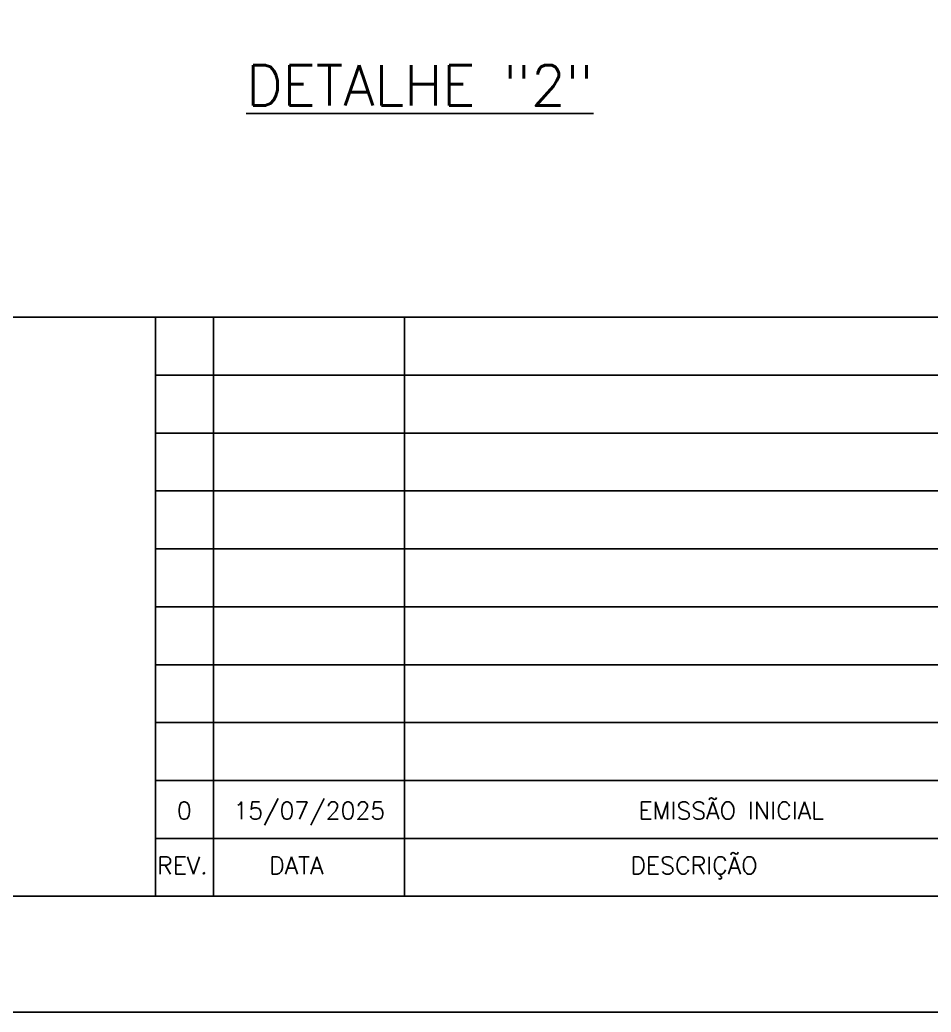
# Model space of a CAD drawing. Header units: centimetres. Extents: x 1658 to 6058, y 7825 to 9310.
# Drawn here: x 2264.7 to 2658.4, y 7824.9 to 8253.3 of the extents above; entities that cross this region are included whole.
import ezdxf
from ezdxf.enums import TextEntityAlignment as Align

# ---------------------------------------------------------------- set-up
doc = ezdxf.new("R2010")
doc.units = ezdxf.units.CM
doc.header["$LTSCALE"] = 50
doc.header["$MEASUREMENT"] = 0
for name, color, linetype in [('COTAS-PRECON', 1, 'Continuous'), ('FORMATO-PRECON', 2, 'Continuous'), ('LINHA-01-PRECON', 1, 'Continuous')]:
    doc.layers.add(name, color=color, linetype=linetype)
doc.styles.add('PRECON-ROMANS', font='romans.shx')
doc.styles.add('ROMANS', font='ROMANS.SHX', dxfattribs={"oblique": 15, "height": 3})
doc.styles.get("Standard").update_dxf_attribs({"font": 'romans.shx'})

# ---------------------------------------------------------------- blocks, each defined once
blk = doc.blocks.new('REV-A3-V')
at = {"layer": 'FORMATO-PRECON', "color": 1}
for p, q in [((780, 50), (780, 9.14)), ((920, 50), (920, 9.14))]:
    blk.add_line(p, q, dxfattribs=at)
for points in [[(1020, 50), (0, 50)], [(50, 9.14), (50, 50)], [(50, 50), (50, 0)], [(215, 9.14), (215, 50)], [(215, 50), (215, 0)], [(780, 50), (780, 0)], [(920, 50), (920, 0)]]:
    blk.add_lwpolyline(points, dxfattribs=at)
blk.add_lwpolyline([(1020, 0), (0, 0), (0, 50), (1020, 50)], close=True, dxfattribs=at)
at = {"layer": 'FORMATO-PRECON', "color": 2, "style": 'PRECON-ROMANS', "flags": 12}
for p in [(24.75, 24.02), (132.78, 24.02), (497.22, 24.02)]:
    blk.add_attdef('X', text='', height=15, dxfattribs=at).set_placement(p, align=Align.MIDDLE_CENTER)
at = {"layer": 'FORMATO-PRECON', "style": 'PRECON-ROMANS', "flags": 12}
for p in [(849.12, 22.55), (970.03, 22.55)]:
    blk.add_attdef('X', text='', height=15, dxfattribs=at).set_placement(p, align=Align.MIDDLE_CENTER)
blk = doc.blocks.new('A$C6E105C5C')
at = {"layer": 'FORMATO-PRECON', "color": 6}
for q in [(1020, 50), (0, 0)]:
    blk.add_line((0, 50), q, dxfattribs=at)
at = {"layer": 'FORMATO-PRECON', "color": 3}
blk.add_lwpolyline([(0, 50), (1020, 50), (1020, 0), (0, 0)], close=True, dxfattribs=at)
at = {"layer": 'FORMATO-PRECON', "color": 1}
for points in [[(50, 50), (50, 0)], [(215, 50), (215, 0)], [(780, 50), (780, 0)], [(920, 50), (920, 0)]]:
    blk.add_lwpolyline(points, dxfattribs=at)
at = {"layer": 'FORMATO-PRECON', "style": 'ROMANS'}
for s, p in [('DESCRIÇÃO', (410.16, 19.18)), ('REV.', (1.28, 19.18)), ('DATA', (98.07, 19.18)), ('DES.', (824.62, 19.18)), ('VISTO', (940.04, 19.18))]:
    blk.add_text(s, height=15, dxfattribs=at).set_placement(p)
blk = doc.blocks.new('A$C12EB5E76')
at = {"layer": 'FORMATO-PRECON'}
blk.add_lwpolyline([(-114.69, 1254.28), (-114.69, 4224.28), (4085.31, 4224.28), (4085.31, 1254.28)], close=True, dxfattribs=at)
at = {"layer": 'FORMATO-PRECON', "color": 6}
blk.add_lwpolyline([(135.31, 1354.28), (135.31, 4124.28), (3985.31, 4124.28), (3985.31, 1354.28)], close=True, dxfattribs=at)

msp = doc.modelspace()

# ---------------------------------------------------------------- linework, layer by layer
at = {"layer": 'FORMATO-PRECON', "color": 6}
for points in [[(1783.357, 7874.924), (2323.357, 7874.924), (2323.357, 8124.924), (1783.357, 8124.924)], [(2323.357, 8124.924), (2833.357, 8124.924), (2833.357, 7874.924), (2323.357, 7874.924)]]:
    msp.add_lwpolyline(points, close=True, dxfattribs=at)

# ---------------------------------------------------------------- block references
at = {"color": 1, "xscale": 0.5000000000000071, "yscale": 0.5000000000000071, "zscale": 0.5000000000000071}
for name, p in [('REV-A3-V', (2323.357, 8099.924)), ('REV-A3-V', (2323.357, 8074.924)), ('REV-A3-V', (2323.357, 8049.924)), ('REV-A3-V', (2323.357, 8024.924)), ('REV-A3-V', (2323.357, 7999.924)), ('REV-A3-V', (2323.357, 7974.924)), ('REV-A3-V', (2323.357, 7949.924)), ('A$C6E105C5C', (2323.357, 7874.924))]:
    msp.add_blockref(name, p, dxfattribs=at)
at = {"color": 1, "xscale": -0.5000000000000071, "yscale": 0.5000000000000071, "zscale": 0.5000000000000071, "rotation": 180}
for p in [(2323.357, 7949.924), (2323.357, 7924.924)]:
    msp.add_blockref('REV-A3-V', p, dxfattribs=at)
at = {"color": 1}
ref = msp.add_blockref('REV-A3-V', (2323.357, 7899.924), dxfattribs=dict(at, xscale=0.5000000000000071, yscale=0.5000000000000071, zscale=0.5000000000000071))
ref.add_attrib('X', '0', dxfattribs={"layer": 'FORMATO-PRECON', "color": 2, "height": 7.5, "style": 'PRECON-ROMANS', "flags": 12}).set_placement((2335.732, 7911.935), align=Align.MIDDLE_CENTER)
ref.add_attrib('X', '15/07/2025', dxfattribs={"layer": 'FORMATO-PRECON', "color": 2, "height": 7.5, "style": 'PRECON-ROMANS', "flags": 12}).set_placement((2389.748, 7911.935), align=Align.MIDDLE_CENTER)
ref.add_attrib('X', 'EMISSÃO INICIAL', dxfattribs={"layer": 'FORMATO-PRECON', "color": 2, "height": 7.5, "style": 'PRECON-ROMANS', "flags": 12}).set_placement((2571.968, 7911.935), align=Align.MIDDLE_CENTER)
ref.add_attrib('X', 'ALESSANDRA', dxfattribs={"layer": 'FORMATO-PRECON', "height": 7.5, "style": 'PRECON-ROMANS', "width": 0.9, "flags": 12}).set_placement((2747.919, 7911.201), align=Align.MIDDLE_CENTER)
ref.add_attrib('X', 'ALBA', dxfattribs={"layer": 'FORMATO-PRECON', "height": 7.5, "style": 'PRECON-ROMANS', "flags": 12}).set_placement((2808.372, 7911.201), align=Align.MIDDLE_CENTER)
at = {"layer": 'COTAS-PRECON', "xscale": 0.5000000000000071, "yscale": 0.5000000000000071, "zscale": 0.5000000000000071}
msp.add_blockref('A$C12EB5E76', (1715.702, 7197.786), dxfattribs=at)

# ---------------------------------------------------------------- texts
at = {"layer": 'LINHA-01-PRECON', "color": 2, "insert": (2437.473, 8225.03), "char_height": 17.5, "attachment_point": 5}
msp.add_mtext('\\A1;{\\L\\C4;DETALHE "2"}', dxfattribs=at)

doc.saveas('drawing.dxf')
